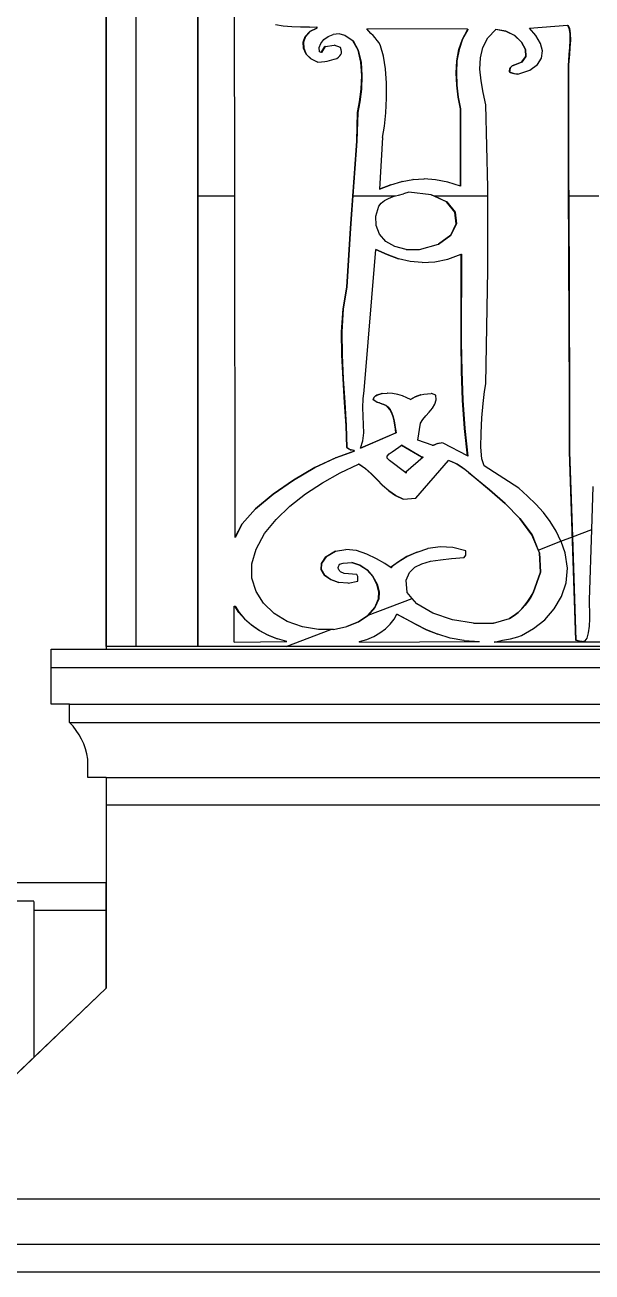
# Model space of a CAD drawing. Header units: inches. Extents: x 1397 to 20304, y -27267 to -746.
# Drawn here: x 13914.26 to 13929.74, y -23766.76 to -23732.72 of the extents above; entities that cross this region are included whole.
import ezdxf

# ---------------------------------------------------------------- set-up
doc = ezdxf.new("R2010")
doc.units = ezdxf.units.IN
doc.header["$LTSCALE"] = 17
doc.header["$MEASUREMENT"] = 0
doc.layers.add('25 BOT BAR', color=12, linetype='Continuous', lineweight=25)

# ---------------------------------------------------------------- blocks, each defined once
blk = doc.blocks.new('A$C99292ed1')
for p, q in [((0.015, 0), (0.015, 28.995)), ((0.839, 0), (0.839, 28.995)), ((2.514, 0), (2.514, 29.081)), ((2.519, 29.07), (2.519, 15.371)), ((3.524, 15.371), (3.511, 29.07)), ((4.844, 21.168), (4.641, 21.21)), ((4.849, 21.168), (4.844, 21.168)), ((5.079, 21.144), (4.849, 21.168)), ((5.083, 21.144), (5.079, 21.144)), ((5.322, 21.134), (5.083, 21.144)), ((5.327, 21.134), (5.322, 21.134)), ((5.556, 21.133), (5.327, 21.134)), ((5.561, 21.133), (5.556, 21.133)), ((5.561, 21.133), (5.763, 21.138)), ((5.763, 21.096), (5.763, 21.138)), ((5.763, 21.138), (5.767, 21.138)), ((5.767, 21.138), (5.767, 21.096)), ((11.57, 21.096), (12.607, 21.2)), ((12.653, 21.094), (12.607, 21.2)), ((12.607, 21.2), (12.612, 21.2)), ((12.612, 21.2), (12.658, 21.094)), ((5.394, 20.614), (5.449, 20.812)), ((5.454, 20.812), (5.399, 20.614)), ((5.449, 20.812), (5.571, 20.979)), ((5.454, 20.812), (5.449, 20.812)), ((5.576, 20.979), (5.454, 20.812)), ((5.571, 20.979), (5.763, 21.096)), ((5.576, 20.979), (5.571, 20.979)), ((5.767, 21.096), (5.576, 20.979)), ((5.767, 21.096), (5.763, 21.096)), ((5.954, 20.707), (6.072, 20.813)), ((6.072, 20.813), (6.214, 20.88)), ((6.372, 20.896), (6.214, 20.88)), ((6.531, 20.847), (6.372, 20.896)), ((6.75, 20.663), (6.531, 20.847)), ((6.536, 20.847), (6.531, 20.847)), ((6.536, 20.847), (6.755, 20.663)), ((9.879, 21.055), (7.131, 21.076)), ((7.182, 20.995), (7.131, 21.076)), ((7.239, 20.918), (7.182, 20.995)), ((7.299, 20.84), (7.239, 20.918)), ((7.359, 20.761), (7.299, 20.84)), ((9.735, 20.721), (9.879, 21.034)), ((9.884, 21.034), (9.74, 20.721)), ((9.879, 21.034), (9.879, 21.055)), ((9.879, 21.055), (9.884, 21.055)), ((9.884, 21.034), (9.879, 21.034)), ((9.884, 21.055), (9.884, 21.034)), ((10.435, 20.761), (10.652, 21.054)), ((10.652, 21.054), (10.653, 21.055)), ((10.921, 20.996), (10.652, 21.054)), ((10.653, 21.055), (10.921, 20.996)), ((10.925, 20.996), (10.921, 20.996)), ((11.161, 20.839), (10.921, 20.996)), ((10.925, 20.996), (11.165, 20.839)), ((11.346, 20.619), (11.161, 20.839)), ((11.165, 20.839), (11.161, 20.839)), ((11.165, 20.839), (11.351, 20.619)), ((11.744, 20.839), (11.57, 21.096)), ((11.865, 20.577), (11.744, 20.839)), ((12.675, 20.913), (12.653, 21.094)), ((12.653, 21.094), (12.658, 21.094)), ((12.658, 21.094), (12.679, 20.913)), ((12.679, 20.913), (12.675, 20.913)), ((12.677, 20.684), (12.675, 20.913)), ((12.679, 20.913), (12.682, 20.684)), ((5.402, 20.407), (5.394, 20.614)), ((5.399, 20.614), (5.394, 20.614)), ((5.399, 20.614), (5.407, 20.407)), ((5.83, 20.432), (5.871, 20.576)), ((5.842, 20.288), (5.83, 20.432)), ((5.871, 20.576), (5.954, 20.707)), ((5.887, 20.268), (5.986, 20.474)), ((5.991, 20.474), (5.891, 20.267)), ((5.991, 20.474), (5.986, 20.474)), ((5.991, 20.474), (6.234, 20.516)), ((6.234, 20.516), (6.235, 20.515)), ((6.239, 20.516), (6.235, 20.515)), ((6.412, 20.433), (6.239, 20.516)), ((6.431, 20.359), (6.412, 20.433)), ((6.891, 20.345), (6.75, 20.663)), ((6.755, 20.663), (6.75, 20.663)), ((6.755, 20.663), (6.896, 20.345)), ((7.415, 20.678), (7.359, 20.761)), ((7.464, 20.59), (7.415, 20.678)), ((7.503, 20.495), (7.464, 20.59)), ((7.587, 20.143), (7.503, 20.495)), ((9.639, 20.366), (9.735, 20.721)), ((9.74, 20.721), (9.644, 20.366)), ((9.74, 20.721), (9.735, 20.721)), ((10.229, 20.077), (10.298, 20.433)), ((10.298, 20.433), (10.435, 20.761)), ((11.351, 20.619), (11.346, 20.619)), ((11.454, 20.372), (11.346, 20.619)), ((11.351, 20.619), (11.459, 20.372)), ((11.92, 20.318), (11.865, 20.577)), ((12.652, 20.191), (12.667, 20.434)), ((12.672, 20.434), (12.657, 20.191)), ((12.667, 20.434), (12.677, 20.684)), ((12.672, 20.434), (12.667, 20.434)), ((12.682, 20.684), (12.672, 20.434)), ((12.682, 20.684), (12.677, 20.684)), ((5.473, 20.211), (5.402, 20.407)), ((5.407, 20.407), (5.402, 20.407)), ((5.407, 20.407), (5.477, 20.211)), ((5.602, 20.047), (5.473, 20.211)), ((5.477, 20.211), (5.473, 20.211)), ((5.477, 20.211), (5.607, 20.047)), ((5.887, 20.268), (5.842, 20.288)), ((5.891, 20.267), (5.887, 20.268)), ((6.313, 20.059), (6.359, 20.11)), ((6.359, 20.11), (6.394, 20.156)), ((6.394, 20.156), (6.42, 20.2)), ((6.42, 20.2), (6.434, 20.247)), ((6.438, 20.298), (6.431, 20.359)), ((6.434, 20.247), (6.438, 20.298)), ((6.967, 19.937), (6.891, 20.345)), ((6.896, 20.345), (6.891, 20.345)), ((6.896, 20.345), (6.971, 19.937)), ((7.64, 19.706), (7.587, 20.143)), ((9.585, 19.979), (9.639, 20.366)), ((9.644, 20.366), (9.589, 19.979)), ((9.644, 20.366), (9.639, 20.366)), ((11.35, 19.932), (11.463, 20.131)), ((11.468, 20.131), (11.355, 19.932)), ((11.459, 20.372), (11.454, 20.372)), ((11.463, 20.131), (11.454, 20.372)), ((11.459, 20.372), (11.468, 20.131)), ((11.468, 20.131), (11.463, 20.131)), ((11.898, 20.073), (11.92, 20.318)), ((12.638, 19.981), (12.652, 20.191)), ((12.657, 20.191), (12.643, 19.981)), ((12.657, 20.191), (12.652, 20.191)), ((5.787, 19.935), (5.602, 20.047)), ((5.607, 20.047), (5.602, 20.047)), ((5.607, 20.047), (5.792, 19.935)), ((5.792, 19.935), (5.787, 19.935)), ((5.792, 19.935), (5.895, 19.941)), ((5.895, 19.941), (5.979, 19.953)), ((5.979, 19.953), (6.05, 19.969)), ((6.05, 19.969), (6.113, 19.99)), ((6.113, 19.99), (6.174, 20.013)), ((6.174, 20.013), (6.239, 20.036)), ((6.239, 20.036), (6.313, 20.059)), ((6.99, 19.478), (6.967, 19.937)), ((6.971, 19.937), (6.967, 19.937)), ((6.971, 19.937), (6.995, 19.478)), ((9.567, 19.571), (9.585, 19.979)), ((9.589, 19.979), (9.572, 19.571)), ((9.589, 19.979), (9.585, 19.979)), ((10.215, 19.698), (10.229, 20.077)), ((11.044, 19.739), (11.058, 19.761)), ((11.062, 19.761), (11.049, 19.739)), ((11.058, 19.761), (11.074, 19.784)), ((11.062, 19.761), (11.058, 19.761)), ((11.079, 19.784), (11.062, 19.761)), ((11.074, 19.784), (11.094, 19.811)), ((11.079, 19.784), (11.074, 19.784)), ((11.099, 19.811), (11.079, 19.784)), ((11.094, 19.811), (11.35, 19.932)), ((11.099, 19.811), (11.094, 19.811)), ((11.355, 19.932), (11.099, 19.811)), ((11.355, 19.932), (11.35, 19.932)), ((11.574, 19.665), (11.787, 19.852)), ((11.787, 19.852), (11.898, 20.073)), ((12.632, 19.831), (12.638, 19.981)), ((12.636, 19.831), (12.632, 19.831)), ((12.632, 15.787), (12.632, 19.831)), ((12.643, 19.981), (12.636, 19.831)), ((12.636, 19.831), (12.636, 15.787)), ((12.643, 19.981), (12.638, 19.981)), ((6.975, 19.011), (6.99, 19.478)), ((6.995, 19.478), (6.98, 19.011)), ((6.995, 19.478), (6.99, 19.478)), ((7.666, 19.216), (7.64, 19.706)), ((9.581, 19.155), (9.567, 19.571)), ((9.572, 19.571), (9.567, 19.571)), ((9.572, 19.571), (9.585, 19.155)), ((10.245, 19.302), (10.215, 19.698)), ((11.02, 19.603), (11.022, 19.65)), ((11.049, 19.584), (11.02, 19.603)), ((11.024, 19.603), (11.02, 19.603)), ((11.022, 19.65), (11.027, 19.687)), ((11.027, 19.65), (11.022, 19.65)), ((11.027, 19.65), (11.024, 19.603)), ((11.024, 19.603), (11.053, 19.584)), ((11.027, 19.687), (11.034, 19.715)), ((11.032, 19.687), (11.027, 19.687)), ((11.032, 19.687), (11.027, 19.65)), ((11.039, 19.715), (11.032, 19.687)), ((11.034, 19.715), (11.044, 19.739)), ((11.039, 19.715), (11.034, 19.715)), ((11.049, 19.739), (11.039, 19.715)), ((11.049, 19.739), (11.044, 19.739)), ((11.053, 19.584), (11.049, 19.584)), ((11.074, 19.568), (11.049, 19.584)), ((11.053, 19.584), (11.079, 19.568)), ((11.079, 19.568), (11.074, 19.568)), ((11.098, 19.554), (11.074, 19.568)), ((11.079, 19.568), (11.103, 19.554)), ((11.124, 19.543), (11.098, 19.554)), ((11.103, 19.554), (11.098, 19.554)), ((11.103, 19.554), (11.129, 19.543)), ((11.129, 19.543), (11.124, 19.543)), ((11.155, 19.534), (11.129, 19.543)), ((11.16, 19.534), (11.155, 19.534)), ((11.194, 19.526), (11.16, 19.534)), ((11.199, 19.526), (11.194, 19.526)), ((11.243, 19.52), (11.199, 19.526)), ((11.244, 19.521), (11.243, 19.52)), ((11.248, 19.52), (11.244, 19.521)), ((11.248, 19.52), (11.574, 19.665)), ((7.667, 18.705), (7.666, 19.216)), ((9.62, 18.74), (9.581, 19.155)), ((9.585, 19.155), (9.581, 19.155)), ((9.585, 19.155), (9.625, 18.74)), ((10.304, 18.895), (10.245, 19.302)), ((6.933, 18.576), (6.975, 19.011)), ((6.98, 19.011), (6.938, 18.576)), ((6.98, 19.011), (6.975, 19.011)), ((9.681, 18.338), (9.62, 18.74)), ((9.625, 18.74), (9.62, 18.74)), ((9.625, 18.74), (9.685, 18.338)), ((10.38, 18.483), (10.304, 18.895)), ((6.879, 18.214), (6.933, 18.576)), ((6.938, 18.576), (6.883, 18.214)), ((6.938, 18.576), (6.933, 18.576)), ((7.647, 18.205), (7.667, 18.705)), ((10.429, 15.663), (10.38, 18.483)), ((6.854, 17.239), (6.879, 18.214)), ((6.883, 18.214), (6.859, 17.239)), ((6.883, 18.214), (6.879, 18.214)), ((7.608, 17.747), (7.647, 18.205)), ((9.681, 15.706), (9.681, 18.338)), ((9.685, 18.338), (9.681, 18.338)), ((9.685, 18.338), (9.685, 15.704)), ((7.553, 17.363), (7.608, 17.747)), ((7.553, 17.363), (7.479, 15.603)), ((6.68, 14.273), (6.854, 17.239)), ((6.859, 17.239), (6.749, 15.371)), ((6.859, 17.239), (6.854, 17.239)), ((0.839, 16.564), (0.839, 16.573)), ((7.787, 15.755), (7.478, 15.601)), ((7.479, 15.603), (7.783, 15.755)), ((7.787, 15.755), (7.783, 15.755)), ((7.787, 15.755), (8.084, 15.867)), ((8.089, 15.867), (8.084, 15.867)), ((8.089, 15.867), (8.384, 15.935)), ((8.389, 15.935), (8.384, 15.935)), ((8.389, 15.935), (8.688, 15.955)), ((8.688, 15.955), (8.69, 15.955)), ((8.693, 15.955), (8.69, 15.955)), ((9.006, 15.925), (8.693, 15.955)), ((9.335, 15.842), (9.006, 15.925)), ((9.681, 15.706), (9.335, 15.842)), ((9.685, 15.704), (9.681, 15.706)), ((10.429, 15.371), (10.429, 15.663)), ((12.656, 8.487), (12.632, 15.787)), ((12.636, 15.787), (12.632, 15.787)), ((12.636, 15.787), (12.638, 15.371)), ((2.519, 15.371), (2.519, 0)), ((2.519, 15.371), (3.524, 15.371)), ((3.536, 3.729), (3.524, 15.371)), ((6.749, 15.371), (6.685, 14.273)), ((6.749, 15.371), (7.915, 15.371)), ((7.478, 15.601), (7.479, 15.603)), ((7.722, 15.286), (7.852, 15.347)), ((7.852, 15.347), (7.915, 15.371)), ((7.915, 15.371), (7.992, 15.4)), ((7.992, 15.4), (8.134, 15.448)), ((8.272, 15.497), (8.134, 15.448)), ((8.886, 15.414), (8.272, 15.497)), ((8.886, 15.414), (8.891, 15.414)), ((9.307, 15.166), (8.886, 15.414)), ((8.891, 15.414), (8.964, 15.371)), ((8.964, 15.371), (9.312, 15.166)), ((8.964, 15.371), (10.429, 15.371)), ((10.429, 12.842), (10.429, 15.371)), ((12.638, 15.371), (13.463, 15.371)), ((12.638, 15.371), (12.661, 8.487)), ((7.371, 14.681), (7.454, 15.02)), ((7.454, 15.02), (7.516, 15.127)), ((7.516, 15.127), (7.608, 15.214)), ((7.608, 15.214), (7.722, 15.286)), ((9.534, 14.814), (9.307, 15.166)), ((9.312, 15.166), (9.307, 15.166)), ((9.312, 15.166), (9.539, 14.814)), ((7.38, 14.357), (7.371, 14.681)), ((9.57, 14.416), (9.534, 14.814)), ((9.539, 14.814), (9.534, 14.814)), ((9.539, 14.814), (9.575, 14.416)), ((7.474, 14.064), (7.38, 14.357)), ((9.418, 14.032), (9.57, 14.416)), ((9.575, 14.416), (9.423, 14.032)), ((9.575, 14.416), (9.57, 14.416)), ((6.581, 12.262), (6.68, 14.273)), ((6.685, 14.273), (6.586, 12.262)), ((6.685, 14.273), (6.68, 14.273)), ((7.647, 13.82), (7.474, 14.064)), ((9.082, 13.723), (9.418, 14.032)), ((9.423, 14.032), (9.087, 13.723)), ((9.423, 14.032), (9.418, 14.032)), ((7.892, 13.642), (7.647, 13.82)), ((8.202, 13.545), (7.892, 13.642)), ((8.57, 13.548), (9.082, 13.723)), ((9.087, 13.723), (9.082, 13.723)), ((7.057, 8.736), (7.378, 13.545)), ((7.378, 13.545), (7.379, 13.548)), ((7.68, 13.369), (7.378, 13.545)), ((7.379, 13.548), (7.685, 13.369)), ((7.68, 13.369), (7.685, 13.369)), ((7.991, 13.23), (7.68, 13.369)), ((7.685, 13.369), (7.996, 13.23)), ((8.202, 13.545), (8.565, 13.548)), ((8.57, 13.548), (8.565, 13.548)), ((9.339, 13.216), (9.705, 13.379)), ((9.704, 12.395), (9.705, 13.379)), ((9.705, 13.379), (9.71, 13.382)), ((9.71, 13.382), (9.709, 12.395)), ((7.996, 13.23), (7.991, 13.23)), ((8.31, 13.139), (7.996, 13.23)), ((8.315, 13.139), (8.31, 13.139)), ((8.639, 13.101), (8.315, 13.139)), ((8.642, 13.101), (8.639, 13.101)), ((8.643, 13.101), (8.642, 13.101)), ((8.643, 13.101), (8.984, 13.125)), ((8.984, 13.125), (9.339, 13.216)), ((10.38, 8.964), (10.429, 12.842)), ((6.481, 11.52), (6.581, 12.262)), ((6.586, 12.262), (6.486, 11.52)), ((6.586, 12.262), (6.581, 12.262)), ((9.701, 11.395), (9.704, 12.395)), ((9.709, 12.395), (9.704, 12.395)), ((9.709, 12.395), (9.705, 11.395)), ((6.442, 10.74), (6.481, 11.52)), ((6.486, 11.52), (6.447, 10.74)), ((6.486, 11.52), (6.481, 11.52)), ((9.702, 10.391), (9.701, 11.395)), ((9.705, 11.395), (9.701, 11.395)), ((9.705, 11.395), (9.707, 10.391)), ((6.447, 9.938), (6.442, 10.74)), ((6.447, 10.74), (6.442, 10.74)), ((6.447, 10.74), (6.452, 9.938)), ((9.707, 10.391), (9.702, 10.391)), ((9.714, 9.389), (9.702, 10.391)), ((9.707, 10.391), (9.719, 9.389)), ((6.48, 9.127), (6.447, 9.938)), ((6.452, 9.938), (6.447, 9.938)), ((6.452, 9.938), (6.485, 9.127)), ((9.743, 8.401), (9.714, 9.389)), ((9.719, 9.389), (9.714, 9.389)), ((9.719, 9.389), (9.748, 8.401)), ((6.524, 8.322), (6.48, 9.127)), ((6.485, 9.127), (6.48, 9.127)), ((6.485, 9.127), (6.529, 8.322)), ((10.343, 8.699), (10.38, 8.964)), ((7.025, 8.449), (7.057, 8.736)), ((7.325, 8.506), (7.336, 8.523)), ((7.341, 8.523), (7.33, 8.506)), ((7.336, 8.523), (7.352, 8.538)), ((7.341, 8.523), (7.336, 8.523)), ((7.356, 8.538), (7.341, 8.523)), ((7.352, 8.538), (7.372, 8.553)), ((7.356, 8.538), (7.352, 8.538)), ((7.377, 8.553), (7.356, 8.538)), ((7.372, 8.553), (7.399, 8.57)), ((7.377, 8.553), (7.372, 8.553)), ((7.404, 8.57), (7.377, 8.553)), ((7.399, 8.57), (7.54, 8.629)), ((7.404, 8.57), (7.399, 8.57)), ((7.545, 8.629), (7.404, 8.57)), ((7.545, 8.629), (7.54, 8.629)), ((7.545, 8.629), (7.685, 8.648)), ((7.685, 8.648), (7.688, 8.648)), ((7.689, 8.648), (7.688, 8.648)), ((7.833, 8.636), (7.689, 8.648)), ((7.972, 8.6), (7.833, 8.636)), ((8.102, 8.548), (7.972, 8.6)), ((8.22, 8.487), (8.102, 8.548)), ((8.38, 8.472), (8.446, 8.514)), ((8.451, 8.514), (8.384, 8.472)), ((8.446, 8.514), (8.518, 8.55)), ((8.451, 8.514), (8.446, 8.514)), ((8.523, 8.55), (8.451, 8.514)), ((8.518, 8.55), (8.597, 8.581)), ((8.523, 8.55), (8.518, 8.55)), ((8.601, 8.581), (8.523, 8.55)), ((8.601, 8.581), (8.597, 8.581)), ((8.601, 8.581), (8.683, 8.605)), ((8.688, 8.605), (8.683, 8.605)), ((8.688, 8.605), (8.78, 8.623)), ((8.784, 8.623), (8.78, 8.623)), ((8.784, 8.623), (8.887, 8.633)), ((8.892, 8.633), (8.887, 8.633)), ((9.016, 8.57), (8.892, 8.633)), ((9.025, 8.41), (9.016, 8.57)), ((10.303, 8.291), (10.343, 8.699)), ((6.563, 7.537), (6.524, 8.322)), ((6.529, 8.322), (6.524, 8.322)), ((6.529, 8.322), (6.568, 7.537)), ((7.02, 8.155), (7.025, 8.449)), ((7.3, 8.425), (7.308, 8.459)), ((7.305, 8.425), (7.3, 8.425)), ((7.348, 8.378), (7.3, 8.425)), ((7.313, 8.459), (7.305, 8.425)), ((7.305, 8.425), (7.353, 8.378)), ((7.308, 8.459), (7.316, 8.485)), ((7.313, 8.459), (7.308, 8.459)), ((7.321, 8.485), (7.313, 8.459)), ((7.316, 8.485), (7.325, 8.506)), ((7.321, 8.485), (7.316, 8.485)), ((7.33, 8.506), (7.321, 8.485)), ((7.33, 8.506), (7.325, 8.506)), ((7.353, 8.378), (7.348, 8.378)), ((7.405, 8.341), (7.348, 8.378)), ((7.353, 8.378), (7.41, 8.341)), ((7.467, 8.311), (7.405, 8.341)), ((7.41, 8.341), (7.405, 8.341)), ((7.41, 8.341), (7.472, 8.311)), ((7.531, 8.284), (7.467, 8.311)), ((7.472, 8.311), (7.467, 8.311)), ((7.472, 8.311), (7.535, 8.284)), ((7.592, 8.255), (7.531, 8.284)), ((7.535, 8.284), (7.531, 8.284)), ((7.535, 8.284), (7.597, 8.255)), ((7.597, 8.255), (7.592, 8.255)), ((7.649, 8.221), (7.592, 8.255)), ((7.597, 8.255), (7.654, 8.221)), ((7.654, 8.221), (7.649, 8.221)), ((7.697, 8.176), (7.649, 8.221)), ((7.654, 8.221), (7.702, 8.176)), ((7.759, 8.081), (7.697, 8.176)), ((7.702, 8.176), (7.697, 8.176)), ((7.702, 8.176), (7.764, 8.081)), ((8.319, 8.427), (8.22, 8.487)), ((8.319, 8.427), (8.38, 8.472)), ((8.322, 8.425), (8.319, 8.427)), ((8.384, 8.472), (8.322, 8.425)), ((8.384, 8.472), (8.38, 8.472)), ((8.918, 8.128), (8.988, 8.264)), ((8.988, 8.264), (9.025, 8.41)), ((9.748, 8.401), (9.743, 8.401)), ((9.796, 7.434), (9.743, 8.401)), ((9.748, 8.401), (9.801, 7.434)), ((10.268, 7.798), (10.303, 8.291)), ((12.656, 6.642), (12.656, 8.487)), ((12.661, 8.487), (12.656, 8.487)), ((12.661, 8.487), (12.661, 6.642)), ((7.03, 7.859), (7.02, 8.155)), ((7.042, 7.567), (7.03, 7.859)), ((7.807, 7.965), (7.759, 8.081)), ((7.764, 8.081), (7.759, 8.081)), ((7.764, 8.081), (7.812, 7.965)), ((7.844, 7.834), (7.807, 7.965)), ((7.812, 7.965), (7.807, 7.965)), ((7.812, 7.965), (7.849, 7.834)), ((7.849, 7.834), (7.844, 7.834)), ((7.872, 7.695), (7.844, 7.834)), ((7.849, 7.834), (7.877, 7.695)), ((8.655, 7.746), (8.738, 7.873)), ((8.738, 7.873), (8.831, 7.999)), ((8.831, 7.999), (8.918, 8.128)), ((6.581, 6.787), (6.563, 7.537)), ((6.568, 7.537), (6.563, 7.537)), ((6.568, 7.537), (6.586, 6.787)), ((7.043, 7.284), (7.042, 7.567)), ((7.892, 7.553), (7.872, 7.695)), ((7.877, 7.695), (7.872, 7.695)), ((7.877, 7.695), (7.897, 7.553)), ((7.897, 7.553), (7.892, 7.553)), ((7.908, 7.414), (7.892, 7.553)), ((7.897, 7.553), (7.913, 7.414)), ((8.52, 7.036), (8.594, 7.616)), ((8.594, 7.616), (8.655, 7.746)), ((10.246, 7.28), (10.268, 7.798)), ((6.958, 6.769), (7.92, 7.285)), ((7.925, 7.285), (6.958, 6.766)), ((7.019, 7.015), (7.043, 7.284)), ((7.92, 7.285), (7.908, 7.414)), ((7.913, 7.414), (7.908, 7.414)), ((7.913, 7.414), (7.925, 7.285)), ((7.925, 7.285), (7.92, 7.285)), ((9.801, 7.434), (9.796, 7.434)), ((9.879, 6.5), (9.796, 7.434)), ((9.801, 7.434), (9.884, 6.496)), ((10.244, 6.796), (10.246, 7.28)), ((6.958, 6.769), (7.019, 7.015)), ((8.001, 6.795), (8.072, 6.868)), ((8.072, 6.868), (8.074, 6.87)), ((8.614, 6.476), (8.072, 6.868)), ((8.074, 6.87), (8.619, 6.476)), ((8.916, 6.87), (8.52, 7.036)), ((8.916, 6.87), (8.946, 6.872)), ((8.946, 6.872), (8.98, 6.885)), ((8.951, 6.872), (8.946, 6.872)), ((8.984, 6.885), (8.951, 6.872)), ((8.98, 6.885), (9.015, 6.904)), ((8.984, 6.885), (8.98, 6.885)), ((9.02, 6.904), (8.984, 6.885)), ((9.015, 6.904), (9.053, 6.923)), ((9.02, 6.904), (9.015, 6.904)), ((9.058, 6.923), (9.02, 6.904)), ((9.058, 6.923), (9.053, 6.923)), ((9.058, 6.923), (9.097, 6.938)), ((9.102, 6.938), (9.097, 6.938)), ((9.102, 6.938), (9.149, 6.943)), ((9.149, 6.943), (9.15, 6.942)), ((9.154, 6.943), (9.15, 6.942)), ((9.214, 6.932), (9.154, 6.943)), ((9.879, 6.5), (9.214, 6.932)), ((6.276, 6.439), (6.779, 6.662)), ((6.784, 6.662), (6.28, 6.439)), ((6.608, 6.764), (6.581, 6.787)), ((6.586, 6.787), (6.581, 6.787)), ((6.586, 6.787), (6.613, 6.764)), ((6.63, 6.745), (6.608, 6.764)), ((6.613, 6.764), (6.608, 6.764)), ((6.613, 6.764), (6.634, 6.745)), ((6.65, 6.729), (6.63, 6.745)), ((6.634, 6.745), (6.63, 6.745)), ((6.634, 6.745), (6.655, 6.729)), ((6.672, 6.715), (6.65, 6.729)), ((6.655, 6.729), (6.65, 6.729)), ((6.655, 6.729), (6.676, 6.715)), ((6.698, 6.704), (6.672, 6.715)), ((6.676, 6.715), (6.672, 6.715)), ((6.676, 6.715), (6.703, 6.704)), ((6.703, 6.704), (6.698, 6.704)), ((6.733, 6.693), (6.703, 6.704)), ((6.738, 6.693), (6.733, 6.693)), ((6.779, 6.683), (6.738, 6.693)), ((6.779, 6.662), (6.779, 6.683)), ((6.784, 6.683), (6.779, 6.683)), ((6.784, 6.662), (6.779, 6.662)), ((6.784, 6.683), (6.784, 6.662)), ((6.958, 6.766), (6.958, 6.769)), ((7.687, 6.422), (7.688, 6.495)), ((7.688, 6.495), (7.737, 6.569)), ((7.737, 6.569), (7.816, 6.644)), ((7.816, 6.644), (7.91, 6.72)), ((7.91, 6.72), (8.001, 6.795)), ((8.193, 5.957), (8.664, 6.476)), ((8.669, 6.476), (8.198, 5.957)), ((8.619, 6.476), (8.614, 6.476)), ((8.619, 6.476), (8.664, 6.476)), ((8.664, 6.476), (8.669, 6.476)), ((9.884, 6.496), (9.879, 6.5)), ((10.269, 6.404), (10.244, 6.796)), ((12.661, 6.642), (12.656, 6.642)), ((12.83, 0.213), (12.656, 6.642)), ((12.661, 6.642), (12.74, 3.737)), ((5.709, 6.102), (6.276, 6.439)), ((6.28, 6.439), (5.714, 6.102)), ((6.28, 6.439), (6.276, 6.439)), ((6.405, 5.921), (6.905, 6.225)), ((6.905, 6.225), (6.908, 6.227)), ((7.086, 6.072), (6.905, 6.225)), ((6.908, 6.227), (7.091, 6.072)), ((7.751, 6.351), (7.687, 6.422)), ((8.193, 5.92), (7.751, 6.351)), ((8.47, 5.066), (9.362, 6.35)), ((9.362, 6.35), (9.36, 6.35)), ((9.362, 6.35), (9.363, 6.351)), ((9.476, 6.294), (9.362, 6.35)), ((9.363, 6.351), (9.481, 6.294)), ((9.59, 6.218), (9.476, 6.294)), ((9.476, 6.294), (9.481, 6.294)), ((9.481, 6.294), (9.595, 6.218)), ((9.595, 6.218), (9.59, 6.218)), ((9.699, 6.13), (9.59, 6.218)), ((9.595, 6.218), (9.704, 6.13)), ((9.704, 6.13), (9.699, 6.13)), ((9.803, 6.034), (9.699, 6.13)), ((9.704, 6.13), (9.808, 6.034)), ((10.33, 6.165), (10.269, 6.404)), ((11.272, 5.397), (10.33, 6.165)), ((5.125, 5.678), (5.709, 6.102)), ((5.714, 6.102), (5.13, 5.678)), ((5.714, 6.102), (5.709, 6.102)), ((5.916, 5.58), (6.405, 5.921)), ((7.091, 6.072), (7.086, 6.072)), ((7.251, 5.89), (7.086, 6.072)), ((7.091, 6.072), (7.256, 5.89)), ((7.406, 5.694), (7.251, 5.89)), ((7.256, 5.89), (7.251, 5.89)), ((7.256, 5.89), (7.411, 5.694)), ((8.198, 5.957), (8.193, 5.957)), ((8.193, 5.92), (8.193, 5.957)), ((8.198, 5.916), (8.193, 5.92)), ((8.198, 5.957), (8.198, 5.916)), ((9.901, 5.935), (9.803, 6.034)), ((9.808, 6.034), (9.803, 6.034)), ((9.808, 6.034), (9.906, 5.935)), ((9.906, 5.935), (9.901, 5.935)), ((10.077, 5.75), (9.901, 5.935)), ((9.906, 5.935), (10.082, 5.75)), ((4.57, 5.199), (5.125, 5.678)), ((5.13, 5.678), (4.575, 5.199)), ((5.13, 5.678), (5.125, 5.678)), ((5.452, 5.203), (5.916, 5.58)), ((7.411, 5.694), (7.406, 5.694)), ((7.561, 5.497), (7.406, 5.694)), ((7.411, 5.694), (7.565, 5.497)), ((7.725, 5.311), (7.561, 5.497)), ((7.565, 5.497), (7.561, 5.497)), ((7.565, 5.497), (7.73, 5.311)), ((10.082, 5.75), (10.077, 5.75)), ((10.475, 5.342), (10.077, 5.75)), ((10.082, 5.75), (10.48, 5.342)), ((13.268, 3.99), (13.306, 5.46)), ((4.089, 4.693), (4.57, 5.199)), ((4.575, 5.199), (4.093, 4.693)), ((4.575, 5.199), (4.57, 5.199)), ((5.027, 4.789), (5.452, 5.203)), ((7.73, 5.311), (7.725, 5.311)), ((7.908, 5.149), (7.725, 5.311)), ((7.73, 5.311), (7.912, 5.149)), ((8.118, 5.024), (7.908, 5.149)), ((7.912, 5.149), (7.908, 5.149)), ((7.912, 5.149), (8.123, 5.024)), ((10.9, 4.881), (10.475, 5.342)), ((10.48, 5.342), (10.475, 5.342)), ((10.48, 5.342), (10.905, 4.881)), ((11.514, 5.13), (11.272, 5.397)), ((11.74, 4.854), (11.514, 5.13)), ((4.652, 4.338), (5.027, 4.789)), ((8.123, 5.024), (8.118, 5.024)), ((8.123, 5.024), (8.47, 5.066)), ((11.303, 4.368), (10.9, 4.881)), ((10.905, 4.881), (10.9, 4.881)), ((10.905, 4.881), (11.308, 4.368)), ((11.947, 4.566), (11.74, 4.854)), ((3.727, 4.189), (4.089, 4.693)), ((4.093, 4.693), (3.732, 4.189)), ((4.093, 4.693), (4.089, 4.693)), ((12.132, 4.261), (11.947, 4.566)), ((3.536, 3.729), (3.727, 4.189)), ((3.732, 4.189), (3.536, 3.718)), ((3.732, 4.189), (3.727, 4.189)), ((4.341, 3.85), (4.652, 4.338)), ((11.632, 3.805), (11.303, 4.368)), ((11.308, 4.368), (11.303, 4.368)), ((11.308, 4.368), (11.637, 3.805)), ((12.294, 3.934), (12.132, 4.261)), ((4.106, 3.323), (4.341, 3.85)), ((11.836, 3.193), (11.632, 3.805)), ((11.637, 3.805), (11.632, 3.805)), ((11.637, 3.805), (11.808, 3.291)), ((12.427, 3.588), (12.294, 3.934)), ((12.74, 3.737), (13.268, 3.99)), ((13.207, 1.581), (13.268, 3.99)), ((0.839, 3.502), (0.839, 3.652)), ((3.536, 3.718), (3.536, 3.729)), ((11.808, 3.291), (12.427, 3.588)), ((12.427, 3.588), (12.74, 3.737)), ((12.43, 3.582), (12.427, 3.588)), ((12.537, 3.199), (12.43, 3.582)), ((12.74, 3.737), (12.835, 0.213)), ((3.989, 2.816), (4.106, 3.323)), ((6.011, 3.054), (6.27, 3.252)), ((6.275, 3.252), (6.015, 3.054)), ((6.275, 3.252), (6.27, 3.252)), ((6.275, 3.252), (6.552, 3.314)), ((6.552, 3.314), (6.555, 3.313)), ((6.557, 3.314), (6.555, 3.313)), ((6.847, 3.271), (6.557, 3.314)), ((7.131, 3.154), (6.847, 3.271)), ((7.394, 2.996), (7.131, 3.154)), ((7.985, 2.892), (8.219, 3.065)), ((8.224, 3.065), (7.989, 2.892)), ((8.219, 3.065), (8.493, 3.222)), ((8.224, 3.065), (8.219, 3.065)), ((8.498, 3.222), (8.224, 3.065)), ((8.498, 3.222), (8.493, 3.222)), ((8.498, 3.222), (8.798, 3.34)), ((8.803, 3.34), (8.798, 3.34)), ((9.127, 3.4), (8.803, 3.34)), ((9.127, 3.4), (9.131, 3.4)), ((9.132, 3.4), (9.131, 3.4)), ((9.478, 3.381), (9.132, 3.4)), ((9.834, 3.261), (9.478, 3.381)), ((9.785, 3.033), (9.834, 3.116)), ((9.834, 3.116), (9.834, 3.261)), ((11.808, 3.291), (11.841, 3.193)), ((11.841, 3.193), (11.836, 3.193)), ((11.864, 2.535), (11.836, 3.193)), ((11.841, 3.193), (11.868, 2.535)), ((12.605, 2.67), (12.537, 3.199)), ((3.993, 2.33), (3.989, 2.816)), ((5.882, 2.625), (5.888, 2.837)), ((5.893, 2.837), (5.887, 2.625)), ((5.888, 2.837), (6.011, 3.054)), ((5.893, 2.837), (5.888, 2.837)), ((6.015, 3.054), (5.893, 2.837)), ((6.015, 3.054), (6.011, 3.054)), ((6.35, 2.7), (6.356, 2.724)), ((6.356, 2.724), (6.365, 2.749)), ((6.365, 2.749), (6.376, 2.775)), ((6.376, 2.775), (6.387, 2.805)), ((6.387, 2.805), (6.487, 2.846)), ((6.487, 2.846), (6.719, 2.864)), ((6.719, 2.864), (6.723, 2.865)), ((6.938, 2.778), (6.719, 2.864)), ((6.723, 2.865), (6.942, 2.778)), ((6.942, 2.778), (6.938, 2.778)), ((7.132, 2.61), (6.938, 2.778)), ((6.942, 2.778), (7.136, 2.61)), ((7.622, 2.828), (7.394, 2.996)), ((7.796, 2.685), (7.622, 2.828)), ((7.796, 2.722), (7.985, 2.892)), ((7.989, 2.892), (7.801, 2.722)), ((7.989, 2.892), (7.985, 2.892)), ((8.442, 2.701), (8.632, 2.826)), ((8.632, 2.826), (8.864, 2.908)), ((8.864, 2.908), (9.135, 2.96)), ((9.135, 2.96), (9.443, 2.997)), ((9.443, 2.997), (9.785, 3.033)), ((5.973, 2.434), (5.882, 2.625)), ((5.887, 2.625), (5.882, 2.625)), ((5.887, 2.625), (5.978, 2.434)), ((5.978, 2.434), (5.973, 2.434)), ((6.139, 2.283), (5.973, 2.434)), ((5.978, 2.434), (6.144, 2.283)), ((6.348, 2.675), (6.35, 2.7)), ((6.352, 2.648), (6.348, 2.675)), ((6.363, 2.618), (6.352, 2.648)), ((6.379, 2.589), (6.363, 2.618)), ((6.394, 2.567), (6.379, 2.589)), ((6.41, 2.549), (6.394, 2.567)), ((6.428, 2.534), (6.41, 2.549)), ((6.45, 2.521), (6.428, 2.534)), ((6.477, 2.508), (6.45, 2.521)), ((6.511, 2.494), (6.477, 2.508)), ((6.859, 2.452), (6.511, 2.494)), ((6.883, 2.39), (6.859, 2.452)), ((6.883, 2.224), (6.883, 2.39)), ((7.29, 2.386), (7.132, 2.61)), ((7.136, 2.61), (7.132, 2.61)), ((7.136, 2.61), (7.294, 2.386)), ((7.294, 2.386), (7.29, 2.386)), ((7.402, 2.131), (7.29, 2.386)), ((7.294, 2.386), (7.407, 2.131)), ((7.801, 2.722), (7.796, 2.722)), ((7.796, 2.685), (7.796, 2.722)), ((7.801, 2.681), (7.796, 2.685)), ((7.801, 2.722), (7.801, 2.681)), ((8.198, 2.266), (8.297, 2.519)), ((8.297, 2.519), (8.442, 2.701)), ((11.664, 1.83), (11.864, 2.535)), ((11.868, 2.535), (11.669, 1.83)), ((11.868, 2.535), (11.864, 2.535)), ((12.569, 2.168), (12.605, 2.67)), ((4.105, 1.878), (3.993, 2.33)), ((6.359, 2.186), (6.139, 2.283)), ((6.144, 2.283), (6.139, 2.283)), ((6.144, 2.283), (6.364, 2.186)), ((6.364, 2.186), (6.359, 2.186)), ((6.612, 2.161), (6.364, 2.186)), ((6.614, 2.161), (6.612, 2.161)), ((6.617, 2.161), (6.614, 2.161)), ((6.617, 2.161), (6.883, 2.224)), ((7.407, 2.131), (7.402, 2.131)), ((7.458, 1.868), (7.402, 2.131)), ((7.407, 2.131), (7.463, 1.868)), ((8.226, 1.838), (8.198, 2.266)), ((12.443, 1.701), (12.569, 2.168)), ((4.312, 1.474), (4.105, 1.878)), ((7.449, 1.623), (7.458, 1.868)), ((7.463, 1.868), (7.454, 1.623)), ((7.463, 1.868), (7.458, 1.868)), ((8.362, 1.642), (8.226, 1.838)), ((11.597, 1.687), (11.664, 1.83)), ((11.669, 1.83), (11.602, 1.687)), ((11.669, 1.83), (11.664, 1.83)), ((3.511, 0.151), (3.511, 1.374)), ((3.511, 1.374), (3.531, 1.374)), ((3.638, 1.155), (3.531, 1.374)), ((3.531, 1.374), (3.536, 1.374)), ((3.536, 1.374), (3.643, 1.155)), ((4.601, 1.129), (4.312, 1.474)), ((7.169, 1.071), (8.362, 1.642)), ((7.344, 1.328), (7.449, 1.623)), ((7.454, 1.623), (7.349, 1.328)), ((7.454, 1.623), (7.449, 1.623)), ((8.491, 1.456), (8.362, 1.642)), ((8.927, 1.141), (8.491, 1.456)), ((11.356, 1.281), (11.444, 1.41)), ((11.449, 1.41), (11.361, 1.281)), ((11.444, 1.41), (11.524, 1.546)), ((11.449, 1.41), (11.444, 1.41)), ((11.529, 1.546), (11.449, 1.41)), ((11.524, 1.546), (11.597, 1.687)), ((11.529, 1.546), (11.524, 1.546)), ((11.602, 1.687), (11.529, 1.546)), ((11.602, 1.687), (11.597, 1.687)), ((12.244, 1.28), (12.443, 1.701)), ((13.208, 1.419), (13.207, 1.581)), ((13.211, 1.198), (13.208, 1.419)), ((3.643, 1.155), (3.638, 1.155)), ((3.789, 0.941), (3.638, 1.155)), ((3.643, 1.155), (3.793, 0.941)), ((4.958, 0.857), (4.601, 1.129)), ((6.9, 0.841), (7.158, 1.063)), ((7.163, 1.063), (6.905, 0.841)), ((7.158, 1.063), (7.344, 1.328)), ((7.163, 1.063), (7.158, 1.063)), ((7.169, 1.071), (7.163, 1.063)), ((7.349, 1.328), (7.169, 1.071)), ((7.349, 1.328), (7.344, 1.328)), ((7.874, 0.932), (7.949, 1.102)), ((7.949, 1.102), (7.95, 1.104)), ((8.204, 0.93), (7.949, 1.102)), ((7.95, 1.104), (8.208, 0.93)), ((9.466, 0.912), (8.927, 1.141)), ((11.02, 0.959), (11.145, 1.053)), ((11.15, 1.053), (11.024, 0.959)), ((11.145, 1.053), (11.257, 1.161)), ((11.15, 1.053), (11.145, 1.053)), ((11.261, 1.161), (11.15, 1.053)), ((11.257, 1.161), (11.356, 1.281)), ((11.261, 1.161), (11.257, 1.161)), ((11.361, 1.281), (11.261, 1.161)), ((11.361, 1.281), (11.356, 1.281)), ((11.984, 0.913), (12.244, 1.28)), ((13.21, 0.946), (13.211, 1.198)), ((3.976, 0.737), (3.789, 0.941)), ((3.793, 0.941), (3.789, 0.941)), ((3.793, 0.941), (3.981, 0.737)), ((4.193, 0.551), (3.976, 0.737)), ((3.981, 0.737), (3.976, 0.737)), ((3.981, 0.737), (4.198, 0.551)), ((5.371, 0.669), (4.958, 0.857)), ((6.582, 0.677), (6.9, 0.841)), ((6.905, 0.841), (6.587, 0.677)), ((6.905, 0.841), (6.9, 0.841)), ((7.64, 0.607), (7.77, 0.764)), ((7.77, 0.764), (7.874, 0.932)), ((8.471, 0.749), (8.204, 0.93)), ((8.204, 0.93), (8.208, 0.93)), ((8.208, 0.93), (8.475, 0.749)), ((8.475, 0.749), (8.471, 0.749)), ((8.754, 0.574), (8.471, 0.749)), ((8.475, 0.749), (8.759, 0.574)), ((10.04, 0.792), (9.466, 0.912)), ((10.04, 0.792), (10.577, 0.8)), ((10.582, 0.8), (10.577, 0.8)), ((10.582, 0.8), (11.02, 0.959)), ((11.024, 0.959), (11.02, 0.959)), ((11.68, 0.609), (11.984, 0.913)), ((13.18, 0.461), (13.201, 0.69)), ((13.201, 0.69), (13.21, 0.946)), ((4.431, 0.391), (4.193, 0.551)), ((4.198, 0.551), (4.193, 0.551)), ((4.198, 0.551), (4.436, 0.391)), ((4.436, 0.391), (4.431, 0.391)), ((4.684, 0.262), (4.431, 0.391)), ((4.436, 0.391), (4.689, 0.262)), ((4.93, 0), (6.149, 0.584)), ((5.809, 0.577), (5.371, 0.669)), ((6.149, 0.584), (5.809, 0.577)), ((6.214, 0.585), (6.149, 0.584)), ((6.218, 0.585), (6.214, 0.585)), ((6.218, 0.585), (6.582, 0.677)), ((6.587, 0.677), (6.582, 0.677)), ((7.131, 0.242), (7.317, 0.341)), ((7.317, 0.341), (7.487, 0.464)), ((7.487, 0.464), (7.64, 0.607)), ((9.061, 0.417), (8.754, 0.574)), ((8.759, 0.574), (8.754, 0.574)), ((8.759, 0.574), (9.066, 0.417)), ((9.066, 0.417), (9.061, 0.417)), ((9.399, 0.289), (9.066, 0.417)), ((11.25, 0.332), (11.347, 0.379)), ((11.347, 0.379), (11.68, 0.609)), ((13.142, 0.285), (13.18, 0.461)), ((4.93, 0), (2.519, 0)), ((3.511, 0.151), (4.944, 0.171)), ((4.689, 0.262), (4.684, 0.262)), ((4.944, 0.171), (4.689, 0.262)), ((36.749, 0), (4.93, 0)), ((4.949, 0.171), (4.944, 0.171)), ((6.933, 0.171), (7.131, 0.242)), ((6.933, 0.151), (6.933, 0.171)), ((6.933, 0.151), (10.201, 0.171)), ((9.404, 0.289), (9.399, 0.289)), ((9.777, 0.203), (9.404, 0.289)), ((9.782, 0.203), (9.777, 0.203)), ((9.782, 0.203), (10.201, 0.171)), ((10.206, 0.171), (10.201, 0.171)), ((10.603, 0.15), (10.719, 0.187)), ((13.639, 0.15), (10.603, 0.15)), ((10.719, 0.187), (10.831, 0.216)), ((10.831, 0.216), (10.941, 0.241)), ((10.941, 0.241), (11.047, 0.267)), ((11.047, 0.267), (11.15, 0.296)), ((11.15, 0.296), (11.25, 0.332)), ((12.835, 0.213), (12.83, 0.213)), ((12.861, 0.2), (12.83, 0.213)), ((12.835, 0.213), (12.866, 0.2)), ((12.866, 0.2), (12.861, 0.2)), ((12.894, 0.189), (12.866, 0.2)), ((12.899, 0.189), (12.894, 0.189)), ((12.928, 0.18), (12.899, 0.189)), ((12.933, 0.18), (12.928, 0.18)), ((12.963, 0.176), (12.933, 0.18)), ((12.968, 0.176), (12.963, 0.176)), ((13, 0.175), (12.968, 0.176)), ((13.004, 0.175), (13, 0.175)), ((13.004, 0.175), (13.043, 0.18)), ((13.043, 0.18), (13.083, 0.192)), ((13.083, 0.192), (13.142, 0.285))]:
    blk.add_line(p, q)
at = {"layer": '25 BOT BAR'}
blk.add_line((148.015, 0), (0.015, 0), dxfattribs=at)

msp = doc.modelspace()

# ---------------------------------------------------------------- hatches: boundary and pattern name
at = {"layer": '25 BOT BAR'}
h = msp.add_hatch(dxfattribs=at)
h.set_pattern_fill('AR-RSHKE', color=8, scale=0.5, angle=180)
h.set_pattern_definition([(180, (0, -2672.648), (-12.75, -6), [3, -2.5, 3.5, -1.5, 4.5, -2]), (180, (-3, -2672.898), (-12.75, -6), [2.5, -9.5, 2, -3]), (180, (-9, -2672.273), (-12.75, -6), [1.5, -15.5]), (270, (0, -2672.6483), (4.25, -6), [5.75, -18.25]), (270, (-3, -2672.6483), (4.25, -6), [5.625, -18.375]), (270, (-5.5, -2672.6483), (4.25, -6), [5.25, -18.75]), (270, (-9, -2672.2733), (4.25, -6), [5.75, -18.25]), (270, (-10.5, -2672.2733), (4.25, -6), [5.75, -18.25]), (270, (-15, -2672.6483), (4.25, -6), [5.5, -18.5])])
h.paths.add_polyline_path([(13841.234, -23756.134), (13841.234, -23764.759), (13910.475, -23764.759), (13916.475, -23759.009), (13916.475, -23756.134)])

# ---------------------------------------------------------------- linework, layer by layer
for p, q in [((13916.475, -23725.759), (13916.475, -23749.759)), ((13914.975, -23751.259), (13914.975, -23749.759)), ((13914.975, -23749.759), (13916.475, -23749.759)), ((13916.475, -23749.759), (14064.475, -23749.759)), ((13914.975, -23750.259), (14065.975, -23750.259)), ((13915.475, -23751.259), (13914.975, -23751.259)), ((13915.475, -23751.259), (14065.475, -23751.259)), ((13915.475, -23751.759), (13915.475, -23751.259)), ((13915.475, -23751.759), (14065.475, -23751.759)), ((13915.975, -23753.259), (13915.975, -23752.759)), ((13916.475, -23753.259), (13915.975, -23753.259)), ((13916.475, -23753.259), (13916.475, -23759.009)), ((13916.475, -23753.259), (14064.475, -23753.259)), ((13916.475, -23754.009), (14064.475, -23754.009)), ((13916.475, -23759.009), (13910.475, -23764.759)), ((13841.234, -23764.759), (14086.971, -23764.759)), ((13841.234, -23764.759), (14086.971, -23764.759)), ((14070.475, -23766.01), (13910.475, -23766.009)), ((14068.917, -23766.76), (13911.289, -23766.759))]:
    msp.add_line(p, q, dxfattribs=at)
msp.add_lwpolyline([(13841.234, -23756.134), (13841.234, -23764.759), (13910.475, -23764.759), (13916.475, -23759.009), (13916.475, -23756.134), (13841.234, -23756.134)], dxfattribs=at)
msp.add_arc((13914.277, -23752.984), 1.713, 7.5228, 45.6073, dxfattribs=at)

# ---------------------------------------------------------------- block references
at = {"layer": '25 BOT BAR', "yscale": 0.8}
msp.add_blockref('A$C99292ed1', (13916.461, -23749.687), dxfattribs=at)

doc.saveas('drawing.dxf')
